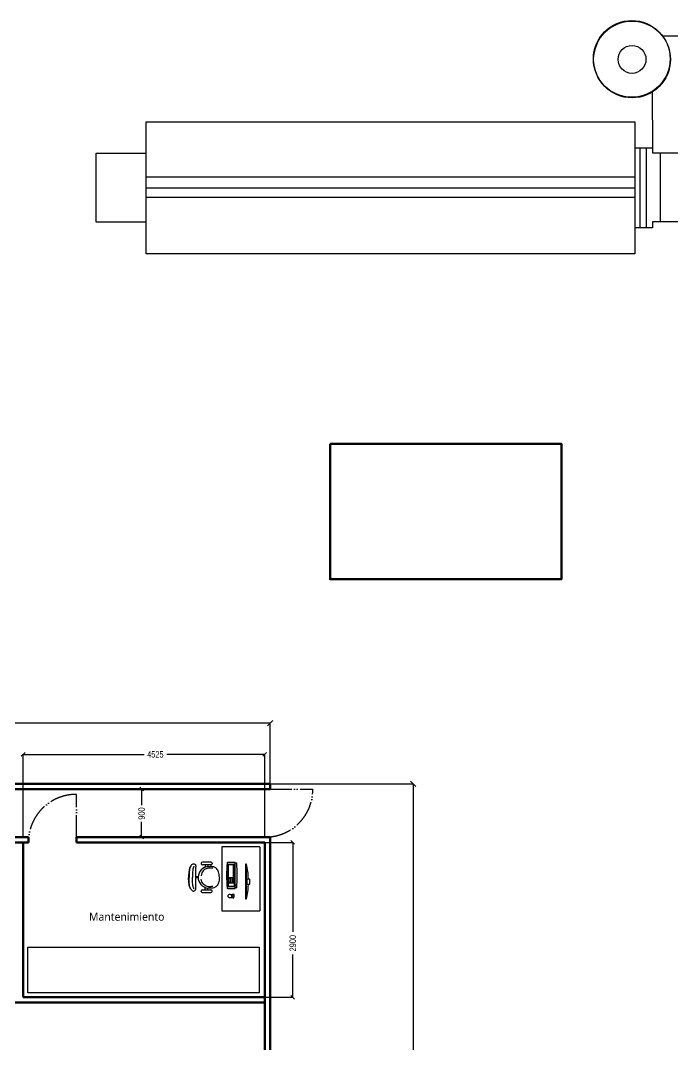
# Model space of a CAD drawing. Header units: millimetres. Extents: x -9564 to 100156, y -26854 to 24346.
# Drawn here: x 68290 to 80504, y -4738 to 14445 of the extents above; entities that cross this region are included whole.
import ezdxf

# ---------------------------------------------------------------- set-up
doc = ezdxf.new("R2010")
doc.units = ezdxf.units.MM
doc.header["$LTSCALE"] = 100
doc.linetypes.add('DIVIDEX2', pattern=[6.604, 5.08, -0.508, 0, -0.508, 0, -0.508])
for name, color, linetype in [('Cotas secundarias', 41, 'Continuous'), ('Maquinas', 200, 'Continuous'), ('Muebles', 112, 'Continuous'), ('Puertas', 43, 'DIVIDEX2'), ('rotulo', 211, 'Continuous')]:
    doc.layers.add(name, color=color, linetype=linetype)
doc.layers.add('Paredes', color=7, linetype='Continuous', lineweight=50)
doc.styles.add('OpenSans', font='OpenSans-Regular.ttf')
doc.styles.add('OpenSansCondensed-Light', font='OpenSansCondensed-Light.ttf')
doc.dimstyles.new('Cotas Mateo', dxfattribs={"dimtxt": 120, "dimasz": 70, "dimexe": 0.375, "dimexo": 0.125, "dimgap": 0.1, "dimtad": 1, "dimdec": 0, "dimzin": 12, "dimdsep": 46, "dimtxsty": 'OpenSansCondensed-Light', "dimblk": 'OBLIQUE', "dimcen": 2.5, "dimazin": 3, "dimtfac": 0.5, "dimtdec": 0, "dimtmove": 2, "dimatfit": 3, "dimarcsym": 0})
doc.dimstyles.new('Cotas Mateo 2', dxfattribs={"dimtxt": 300, "dimasz": 100, "dimexe": 0.375, "dimexo": 0.125, "dimgap": 0.1, "dimtad": 1, "dimzin": 12, "dimdsep": 46, "dimtxsty": 'OpenSansCondensed-Light', "dimblk": 'OBLIQUE', "dimcen": 2.5, "dimazin": 3, "dimtfac": 0.5, "dimtmove": 2, "dimatfit": 3, "dimarcsym": 0})

# ---------------------------------------------------------------- blocks, each defined once
blk = doc.blocks.new('_OBLIQUE')
at = {"color": 0, "linetype": 'ByBlock'}
blk.add_line((-0.5, -0.5), (0.5, 0.5), dxfattribs=at)
blk = doc.blocks.new('*D140')
at = {"layer": 'Cotas secundarias', "color": 0, "lineweight": -2, "transparency": 16777216}
for p, q in [((72966, 148), (75647, 148)), ((75647, 148), (75647, -11509)), ((75647, -25591), (75647, -12852)), ((72966, -25591), (75647, -25591))]:
    blk.add_line(p, q, dxfattribs=at)
at = {"layer": 'Defpoints', "color": 0, "transparency": 16777216}
for p in [(72966, 148), (72966, -25591), (75647, -25591)]:
    blk.add_point(p, dxfattribs=at)
at = {"layer": 'Cotas secundarias', "color": 0, "lineweight": -2, "transparency": 16777216, "xscale": 100, "yscale": 100, "zscale": 100}
for p, rotation in [((75647, 148), 90), ((75647, -25591), 270)]:
    blk.add_blockref('_OBLIQUE', p, dxfattribs=dict(at, rotation=rotation))
at = {"layer": 'Cotas secundarias', "color": 0, "transparency": 16777216, "insert": (75647, -12181), "char_height": 300, "attachment_point": 5, "rotation": 90, "style": 'OpenSansCondensed-Light'}
blk.add_mtext('25738', dxfattribs=at)
blk = doc.blocks.new('*D147')
at = {"layer": 'Cotas secundarias', "color": 0, "lineweight": -2, "transparency": 16777216}
for p, q in [((51870, 148), (51870, 1282)), ((51870, 1282), (62164, 1282)), ((72966, 1282), (63450, 1282)), ((72966, 148), (72966, 1282))]:
    blk.add_line(p, q, dxfattribs=at)
at = {"layer": 'Defpoints', "color": 0, "transparency": 16777216}
for p in [(72966, 1282), (51870, 148), (72966, 148)]:
    blk.add_point(p, dxfattribs=at)
at = {"layer": 'Cotas secundarias', "color": 0, "lineweight": -2, "transparency": 16777216, "xscale": 100, "yscale": 100, "zscale": 100, "rotation": 180}
blk.add_blockref('_OBLIQUE', (51870, 1282), dxfattribs=at)
at = {"layer": 'Cotas secundarias', "color": 0, "lineweight": -2, "transparency": 16777216, "xscale": 100, "yscale": 100, "zscale": 100}
blk.add_blockref('_OBLIQUE', (72966, 1282), dxfattribs=at)
at = {"layer": 'Cotas secundarias', "color": 0, "transparency": 16777216, "insert": (62807, 1282), "char_height": 300, "attachment_point": 5, "style": 'OpenSansCondensed-Light'}
blk.add_mtext('21065', dxfattribs=at)
blk = doc.blocks.new('*D148')
at = {"layer": 'Cotas secundarias', "color": 0, "lineweight": -2, "transparency": 16777216}
for p, q in [((68340, -852), (68340, 698)), ((68340, 697), (70606, 697)), ((72866, 697), (71029, 697)), ((72866, -852), (72866, 698))]:
    blk.add_line(p, q, dxfattribs=at)
at = {"layer": 'Defpoints', "color": 0, "transparency": 16777216}
for p in [(68340, 697), (68340, -852), (72866, -852)]:
    blk.add_point(p, dxfattribs=at)
at = {"layer": 'Cotas secundarias', "color": 0, "lineweight": -2, "transparency": 16777216, "xscale": 70, "yscale": 70, "zscale": 70, "rotation": 180}
blk.add_blockref('_OBLIQUE', (68340, 697), dxfattribs=at)
at = {"layer": 'Cotas secundarias', "color": 0, "lineweight": -2, "transparency": 16777216, "xscale": 70, "yscale": 70, "zscale": 70}
blk.add_blockref('_OBLIQUE', (72866, 697), dxfattribs=at)
at = {"layer": 'Cotas secundarias', "color": 0, "transparency": 16777216, "insert": (70817, 697), "char_height": 120, "attachment_point": 5, "style": 'OpenSansCondensed-Light'}
blk.add_mtext('4525', dxfattribs=at)
blk = doc.blocks.new('*D342')
at = {"layer": 'Cotas secundarias', "color": 0, "lineweight": -2, "transparency": 16777216}
for p, q in [((72866, -952), (73392, -952)), ((73391, -952), (73391, -2629)), ((73391, -3852), (73391, -3052)), ((72866, -3852), (73392, -3852))]:
    blk.add_line(p, q, dxfattribs=at)
at = {"layer": 'Defpoints', "color": 0, "transparency": 16777216}
for p in [(72866, -952), (73391, -952), (72866, -3852)]:
    blk.add_point(p, dxfattribs=at)
at = {"layer": 'Cotas secundarias', "color": 0, "lineweight": -2, "transparency": 16777216, "xscale": 70, "yscale": 70, "zscale": 70}
for p, rotation in [((73391, -952), 90), ((73391, -3852), 270)]:
    blk.add_blockref('_OBLIQUE', p, dxfattribs=dict(at, rotation=rotation))
at = {"layer": 'Cotas secundarias', "color": 0, "transparency": 16777216, "insert": (73391, -2840), "char_height": 120, "attachment_point": 5, "rotation": 90, "style": 'OpenSansCondensed-Light'}
blk.add_mtext('2900', dxfattribs=at)
blk = doc.blocks.new('*D343')
at = {"layer": 'Cotas secundarias', "color": 0, "lineweight": -2, "transparency": 16777216}
for p, q in [((70514, 48), (70561, 48)), ((70560, 48), (70560, -257)), ((70560, -852), (70560, -566)), ((70514, -852), (70561, -852))]:
    blk.add_line(p, q, dxfattribs=at)
at = {"layer": 'Defpoints', "color": 0, "transparency": 16777216}
for p in [(70514, 48), (70514, -852), (70560, -852)]:
    blk.add_point(p, dxfattribs=at)
at = {"layer": 'Cotas secundarias', "color": 0, "lineweight": -2, "transparency": 16777216, "xscale": 70, "yscale": 70, "zscale": 70}
for p, rotation in [((70560, 48), 90), ((70560, -852), 270)]:
    blk.add_blockref('_OBLIQUE', p, dxfattribs=dict(at, rotation=rotation))
at = {"layer": 'Cotas secundarias', "color": 0, "transparency": 16777216, "insert": (70560, -411), "char_height": 120, "attachment_point": 5, "rotation": 90, "style": 'OpenSansCondensed-Light'}
blk.add_mtext('900', dxfattribs=at)

msp = doc.modelspace()

# ---------------------------------------------------------------- linework, layer by layer
at = {"layer": 'Maquinas'}
for p, q in [((80316.646, 14155.964), (81550.392, 14155.964)), ((80120.099, 13101.676), (80126.251, 12060.455)), ((70646.178, 12546.312), (79798.168, 12546.312)), ((70646.178, 10071.305), (70646.178, 12546.312)), ((79798.168, 12546.312), (79798.168, 10071.305)), ((70646.178, 11951.99), (69704.396, 11951.99)), ((69704.396, 11951.99), (69704.396, 10675.322)), ((79798.168, 12060.455), (80126.251, 12060.455)), ((79892.007, 12060.455), (79892.007, 10559.718)), ((80012.706, 12060.455), (80012.706, 10559.718)), ((80126.251, 12060.455), (80126.251, 11966.206)), ((80126.251, 11966.206), (81207.809, 11966.206)), ((80271.347, 11966.206), (80271.347, 10675.717)), ((70646.178, 11516.691), (79798.168, 11516.691)), ((70646.178, 11308.809), (79798.168, 11308.809)), ((79798.168, 11126.176), (70646.178, 11126.176)), ((69704.396, 10675.322), (70646.178, 10675.322)), ((80126.251, 10559.718), (79798.168, 10559.718)), ((81207.809, 10675.717), (80126.251, 10675.717)), ((80126.251, 10675.717), (80126.251, 10559.718)), ((79798.168, 10071.305), (70646.178, 10071.305))]:
    msp.add_line(p, q, dxfattribs=at)
for centre, radius in [((79740.316, 13726.095), 718.988), ((79745.642, 13715.456), 718.988), ((79745.642, 13715.456), 260.966)]:
    msp.add_circle(centre, radius, dxfattribs=at)
at = {"layer": 'Muebles'}
for p, q in [((72776.247, -1034.287), (72059.59, -1034.287)), ((72059.59, -1034.287), (72059.59, -2235.87)), ((72776.247, -1034.287), (72776.247, -2235.87)), ((71677.414, -1341.605), (71677.414, -1351.618)), ((71857.651, -1321.579), (71697.44, -1321.579)), ((71877.678, -1341.605), (71877.678, -1351.618)), ((72310.212, -1330.32), (72170.26, -1330.32)), ((72310.212, -1812.956), (72310.212, -1330.32)), ((72340.252, -1340.334), (72310.212, -1340.334)), ((71575.053, -1807.091), (71575.053, -1406.563)), ((71857.651, -1371.645), (71697.44, -1371.645)), ((71752.513, -1371.645), (71752.513, -1417.479)), ((71802.579, -1371.645), (71802.579, -1407.137)), ((72180.273, -1360.36), (72296.208, -1360.36)), ((72180.273, -1782.917), (72180.273, -1360.36)), ((72184.176, -1366.01), (72271.339, -1366.01)), ((72184.176, -1618.007), (72184.176, -1366.01)), ((72271.339, -1366.01), (72271.339, -1618.007)), ((72278.656, -1366.01), (72291.365, -1366.01)), ((72278.656, -1618.007), (72278.656, -1366.01)), ((72291.365, -1366.01), (72291.365, -1618.007)), ((72296.208, -1360.36), (72296.208, -1782.917)), ((72523.192, -1360.162), (72507.005, -1360.162)), ((72507.005, -1360.162), (72507.005, -2011.475)), ((72523.192, -2011.475), (72523.192, -1360.162)), ((71617.714, -1596.814), (71575.053, -1596.814)), ((71617.714, -1616.84), (71575.053, -1616.84)), ((72271.339, -1618.007), (72184.176, -1618.007)), ((72224.215, -1628.84), (72184.176, -1628.84)), ((72184.176, -1628.84), (72184.176, -1693.924)), ((72184.176, -1693.924), (72224.215, -1693.924)), ((72184.176, -1706.402), (72291.365, -1706.402)), ((72184.176, -1778.414), (72184.176, -1706.402)), ((72224.215, -1693.924), (72224.215, -1628.84)), ((72271.339, -1628.84), (72247.88, -1628.84)), ((72247.88, -1628.84), (72247.88, -1693.924)), ((72247.88, -1693.924), (72271.339, -1693.924)), ((72271.339, -1693.924), (72271.339, -1628.84)), ((72291.365, -1618.007), (72278.656, -1618.007)), ((72278.656, -1628.84), (72291.365, -1628.84)), ((72278.656, -1693.924), (72278.656, -1628.84)), ((72291.365, -1693.924), (72278.656, -1693.924)), ((72291.365, -1628.84), (72291.365, -1693.924)), ((72291.365, -1706.402), (72291.365, -1778.414)), ((71677.414, -1872.049), (71677.414, -1862.036)), ((71697.44, -1842.01), (71857.651, -1842.01)), ((71697.44, -1892.076), (71857.651, -1892.076)), ((71752.513, -1842.01), (71752.513, -1796.175)), ((71802.579, -1842.01), (71802.579, -1806.517)), ((71877.678, -1872.049), (71877.678, -1862.036)), ((72170.26, -1812.956), (72310.212, -1812.956)), ((72296.208, -1782.917), (72180.273, -1782.917)), ((72291.365, -1778.414), (72184.176, -1778.414)), ((72340.252, -1802.943), (72310.212, -1802.943)), ((72294.332, -1956.228), (72249.486, -1956.228)), ((72507.005, -2011.475), (72523.192, -2011.475)), ((72059.59, -2235.87), (72776.247, -2235.87))]:
    msp.add_line(p, q, dxfattribs=at)
msp.add_lwpolyline([(72577.554, -1638.668), (72577.554, -1732.968, -0.414213562), (72569.921, -1740.602), (72539.271, -1740.602), (72539.271, -1631.035), (72569.921, -1631.035, -0.414213562)], format="xyb", close=True, dxfattribs=at)
msp.add_lwpolyline([(68429.425, -2911.897), (72759.253, -2911.897), (72759.253, -3772.595), (68429.425, -3772.595)], close=True, dxfattribs=at)
msp.add_circle((72326.898, -1755.095), 12.174, dxfattribs=at)
for centre, radius, start, end in [((71697.44, -1341.605), 20.026, 90, 180), ((71857.651, -1341.605), 20.026, 0, 90), ((74881.083, -1571.638), 2730.65, 175.140832, 184.859168), ((72170.26, -1340.334), 10.013, 90, 180), ((69331.532, -1571.638), 3017.598, 355.6038543, 4.3961457), ((71817.727, -1606.827), 200.264, 91.3986494, 265.6618414), ((71697.44, -1351.618), 20.026, 180, 270), ((71857.651, -1351.618), 20.026, 270, 0), ((71135.463, -1685.818), 1425.428, 2.202588, 13.2065658), ((71697.44, -1862.036), 20.026, 90, 180), ((71697.44, -1872.049), 20.026, 180, 270), ((71857.651, -1862.036), 20.026, 0, 90), ((71857.651, -1872.049), 20.026, 270, 0), ((72170.26, -1802.943), 10.013, 180, 270), ((71135.463, -1685.818), 1425.428, 346.7934342, 357.797412)]:
    msp.add_arc(centre, radius, start, end, dxfattribs=at)
for points in [[(71479.992, -1390.087), (71459.093, -1434.752), (71442.534, -1528.5), (71438.735, -1606.827)], [(71479.992, -1390.087), (71470, -1413.045), (71458.211, -1453.162), (71451.97, -1504.025), (71449.211, -1606.827)], [(71479.992, -1390.087), (71497.305, -1368.127), (71524.896, -1350.717), (71545.889, -1352.518), (71567.482, -1367.526), (71573.406, -1387.75), (71575.053, -1406.563)], [(71539.449, -1394.953), (71533.161, -1413.045), (71521.372, -1453.162), (71515.131, -1504.025), (71512.373, -1606.827)], [(71893.994, -1436.414), (71848.124, -1431.9), (71787.824, -1437.446), (71750.717, -1453.953), (71688.87, -1522.044), (71675.821, -1575.763)], [(72015.516, -1606.827), (71999.966, -1505.25), (71962.609, -1442.644), (71939.152, -1420.906), (71880.945, -1406.124), (71802.579, -1407.137)], [(71479.992, -1823.568), (71459.093, -1778.903), (71442.534, -1685.154), (71438.735, -1606.827)], [(71479.992, -1823.568), (71470, -1800.61), (71458.211, -1760.493), (71451.97, -1709.63), (71449.211, -1606.827)], [(71539.449, -1818.702), (71533.161, -1800.61), (71521.372, -1760.493), (71515.131, -1709.63), (71512.373, -1606.827)], [(71893.994, -1777.241), (71848.124, -1781.754), (71787.824, -1776.209), (71750.717, -1759.702), (71688.87, -1691.611), (71675.821, -1637.892)], [(72015.516, -1606.827), (71999.966, -1708.404), (71962.609, -1771.011), (71939.152, -1792.749), (71880.945, -1807.531), (71802.579, -1806.517)], [(71479.992, -1823.568), (71497.305, -1845.528), (71524.896, -1862.937), (71545.889, -1861.136), (71567.482, -1846.128), (71573.406, -1825.905), (71575.053, -1807.091)]]:
    msp.add_spline(points, degree=3, dxfattribs=at)
at = {"layer": 'Muebles', "start_tangent": (0.019344641, -0.999812875), "end_tangent": (0.019344641, -0.999812875)}
msp.add_spline([(72294.347, -1958.218), (72291.068, -1976.467), (72287.634, -1983.953), (72284.511, -1988.633), (72267.874, -1986.488), (72249.673, -1986.523), (72225.329, -1986.523), (72210.826, -1986.137), (72196.62, -1982.862), (72179.603, -1970.228), (72172.891, -1956.814), (72179.603, -1941.84), (72196.464, -1930.454), (72212.231, -1928.426), (72228.623, -1931.078), (72252.352, -1928.894), (72280.353, -1925.551), (72290.191, -1925.718), (72294.034, -1934.977), (72294.347, -1958.218)], degree=3, dxfattribs=at)
at = {"layer": 'Muebles'}
msp.add_open_spline([(72255.002, -1985.995), (72255.092, -1982.288), (72255.155, -1977.543), (72254.445, -1971.248), (72252.789, -1966.802), (72251.093, -1961.734), (72248.449, -1955.419), (72251.838, -1949.767), (72254.11, -1943.61), (72254.991, -1936.655), (72255.151, -1931.378), (72255.216, -1928.514)], degree=3, knots=[0.00138497337, 0.00138497337, 0.00138497337, 0.00138497337, 0.01248111383, 0.01559473933, 0.02029642355, 0.02655099404, 0.03192591492, 0.03964303848, 0.04456753599, 0.05180677404, 0.0604018682, 0.0604018682, 0.0604018682, 0.0604018682], dxfattribs=at)
at = {"layer": 'Paredes'}
for p, q in [((51869.589, 147.555), (72965.508, 147.555)), ((51969.589, 47.555), (72965.508, 47.555)), ((72965.508, 47.555), (72965.508, 147.555)), ((64257.067, -852.445), (68440.245, -852.445)), ((68340.245, -952.538), (64257.067, -952.621)), ((68340.245, -3852.442), (68340.245, -952.445)), ((68340.245, -952.445), (68440.245, -952.445)), ((68440.245, -952.445), (68440.245, -852.445)), ((69340.245, -952.445), (69340.245, -852.445)), ((69340.245, -852.445), (72965.508, -852.445)), ((69340.245, -952.445), (72865.508, -952.445)), ((72865.508, -952.445), (72865.508, -23559.773)), ((72965.508, -852.445), (72965.508, -23659.773)), ((72058.876, -3952.442), (62157.067, -3952.442)), ((63257.067, -3952.442), (68340.245, -3952.442)), ((68340.245, -3852.442), (72865.508, -3852.442)), ((68340.245, -3952.442), (72865.508, -3952.442))]:
    msp.add_line(p, q, dxfattribs=at)
msp.add_lwpolyline([(74089.827, 6515.726), (78421.191, 6515.726), (78421.191, 3978.309), (74089.827, 3978.309)], close=True, dxfattribs=at)
at = {"layer": 'Puertas'}
for p, q in [((72865.508, 47.555), (73765.508, 47.555)), ((72865.508, 47.555), (72965.508, 47.555)), ((69340.289, -952.445), (69340.289, -52.445))]:
    msp.add_line(p, q, dxfattribs=at)
for centre, start, end in [((72874.34, 38.722), 269.4321579, 0.5678421), ((69331.456, -943.613), 89.4321579, 180.5678421)]:
    msp.add_arc(centre, 891.211, start, end, dxfattribs=at)

# ---------------------------------------------------------------- texts
at = {"layer": 'rotulo', "insert": (69574.252, -2268.8), "char_height": 150, "width": 1818.40466, "attachment_point": 1, "style": 'OpenSans'}
msp.add_mtext('Mantenimiento', dxfattribs=at)

# ---------------------------------------------------------------- dimensions: what is measured, and where the dimension line sits
at = {"layer": 'Cotas secundarias'}
for base, p1, p2, text, dimstyle, picture, middle in [((72965.508, 1281.774), (51869.589, 147.555), (72965.508, 147.555), '21065', 'Cotas Mateo 2', '*D147', (62807.449, 1281.774)), ((68340.245, 697.482), (72865.508, -852.445), (68340.245, -852.445), '4525', 'Cotas Mateo', '*D148', (70817.115, 697.482))]:
    dim = msp.add_linear_dim(base=base, p1=p1, p2=p2, text=text, dimstyle=dimstyle, dxfattribs=at)
    dim.commit()
    dim.dimension.update_dxf_attribs({"geometry": picture, "text_midpoint": middle, "dimtype": 160})
dim = msp.add_linear_dim(base=(75646.843, -25591.411), p1=(72965.508, 147.555), p2=(72965.508, -25591.411), angle=90, text='25738', dimstyle='Cotas Mateo 2', dxfattribs=at)
dim.commit()
dim.dimension.update_dxf_attribs({"geometry": '*D140', "text_midpoint": (75646.843, -12180.662), "dimtype": 160})
for base, p1, p2, picture, middle in [((70560.26, -852.445), (70514.355, 47.555), (70514.355, -852.445), '*D343', (70560.26, -411.299)), ((73391.29, -952.445), (72865.508, -3852.442), (72865.508, -952.445), '*D342', (73391.29, -2840.389))]:
    dim = msp.add_linear_dim(base=base, p1=p1, p2=p2, angle=90, dimstyle='Cotas Mateo', dxfattribs=at)
    dim.commit()
    dim.dimension.update_dxf_attribs({"geometry": picture, "text_midpoint": middle, "dimtype": 160})

doc.saveas('drawing.dxf')
